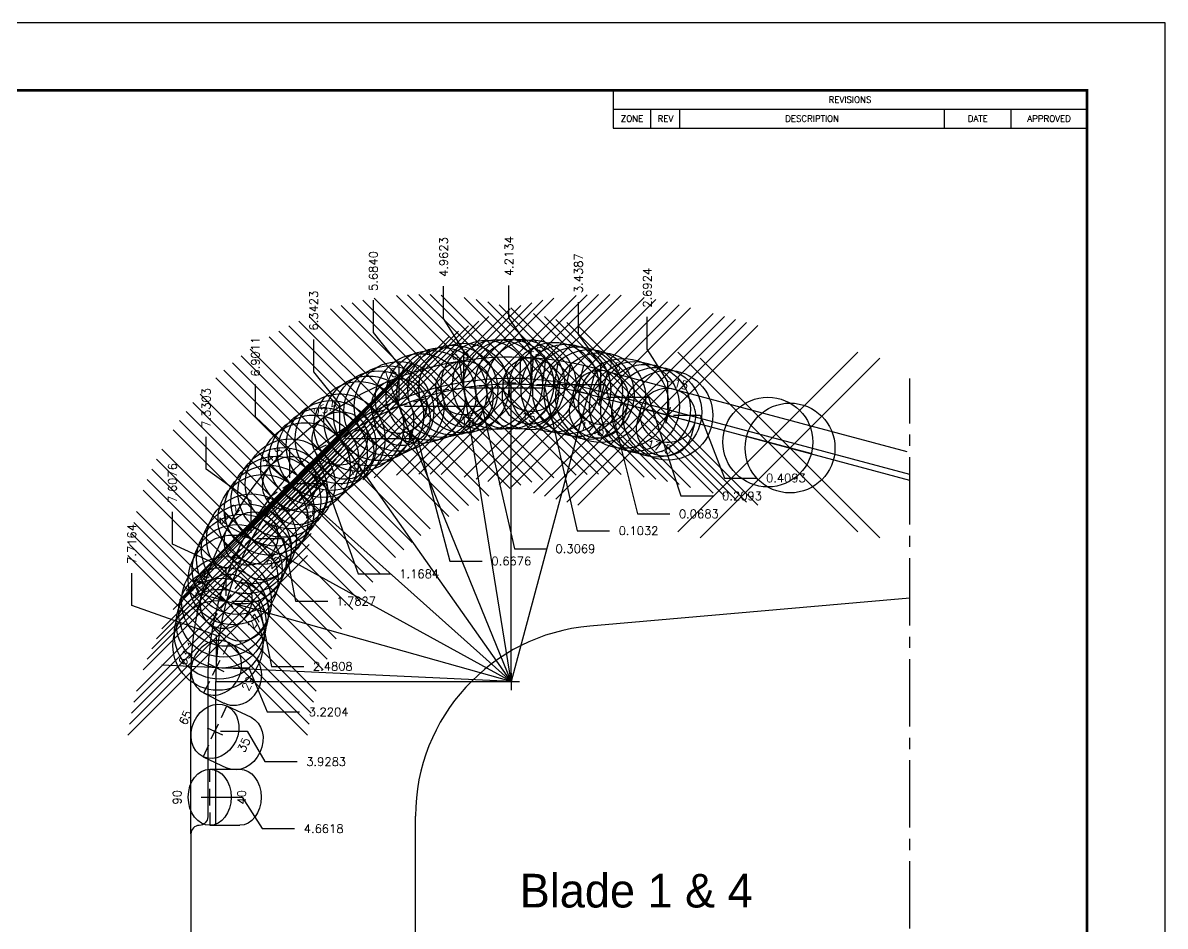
# Model space of a CAD drawing. Header units: inches. Extents: x -3 to 80.6, y -1.2 to 56.3.
# Drawn here: x 67.91 to 80.62, y 24.37 to 34.43 of the extents above; entities that cross this region are included whole.
import ezdxf
from ezdxf.enums import TextEntityAlignment as Align
from ezdxf.lldxf.tags import DXFTag

# ---------------------------------------------------------------- set-up
doc = ezdxf.new("R2010")
doc.units = ezdxf.units.IN
doc.header["$MEASUREMENT"] = 0
doc.header["$PDMODE"] = 35
doc.linetypes.add('CENTER2', pattern=[1.125, 0.75, -0.125, 0.125, -0.125])
doc.layers.get('Defpoints').update_dxf_attribs({"color": 10})
doc.layers.add('Blade_6', color=190, linetype='Continuous', true_color=0x7f00ff)
for name, color, linetype in [('CLine', 5, 'CENTER2'), ('Dims', 4, 'Continuous'), ('Title Block', 7, 'Continuous')]:
    doc.layers.add(name, color=color, linetype=linetype)
doc.styles.add('RomanD', font='romand.shx')
doc.styles.add('RomanS', font='romans')
tags = doc.linetypes.add('HIDDEN2', pattern=[0.1875, 0.125, -0.0625]).pattern_tags.tags
tags[6:7] = [DXFTag(74, 4), DXFTag(75, 0), DXFTag(340, '0'), DXFTag(46, 0.0), DXFTag(50, 0.0), DXFTag(44, 0.0), DXFTag(45, 0.0)]
tags[4:5] = [DXFTag(74, 4), DXFTag(75, 0), DXFTag(340, '0'), DXFTag(46, 0.0), DXFTag(50, 0.0), DXFTag(44, 0.0), DXFTag(45, 0.0)]
doc.dimstyles.get("Standard").update_dxf_attribs({"dimtxt": 0.094, "dimasz": 0.18, "dimexe": 0.094, "dimexo": 0.0625, "dimgap": 0.09, "dimtad": 0, "dimtih": 1, "dimtoh": 1, "dimdec": 4, "dimzin": 0, "dimdsep": 46, "dimtxsty": 'RomanS', "dimcen": 0.09, "dimadec": 3, "dimazin": 0, "dimtfac": 1, "dimtdec": 4, "dimtofl": 0, "dimtmove": 0, "dimatfit": 3, "dimfxl": 1, "dimtolj": 1, "dimtzin": 0, "dimarcsym": 0})

# ---------------------------------------------------------------- blocks, each defined once
blk = doc.blocks.new('COT_Dblock')
at = {"layer": 'Defpoints'}
blk.add_point((33.812, 21.812), dxfattribs=at)
at = {"layer": 'Title Block'}
for p, q in [((27.857, 21.25), (27.857, 20.828)), ((27.857, 21.039), (33.13, 21.039)), ((28.278, 20.828), (28.278, 21.039)), ((28.599, 20.828), (28.599, 21.039)), ((31.544, 20.828), (31.544, 21.039)), ((32.286, 20.828), (32.286, 21.039)), ((27.857, 20.828), (33.13, 20.828))]:
    blk.add_line(p, q, dxfattribs=at)
at = {"layer": 'Title Block', "color": 8}
blk.add_lwpolyline([(0, 0), (34, 0), (34, 22), (0, 22)], close=True, dxfattribs=at)
at = {"layer": 'Title Block', "const_width": 0.03}
blk.add_lwpolyline([(33.13, 21.25), (0.87, 21.25), (0.87, 0.75), (33.13, 0.75)], close=True, dxfattribs=at)
at = {"layer": 'Title Block', "style": 'RomanS'}
for s, height, p in [('REVISIONS', 0.0703, (30.493, 21.145)), ('ZONE', 0.0703, (28.067, 20.934)), ('REV', 0.0703, (28.439, 20.934)), ('DESCRIPTION', 0.07031, (30.071, 20.934)), ('DATE', 0.0703, (31.915, 20.934)), ('APPROVED', 0.0703, (32.708, 20.934))]:
    blk.add_text(s, height=height, dxfattribs=at).set_placement(p, align=Align.MIDDLE_CENTER)
at = {"layer": 'Title Block', "color": 1, "style": 'RomanS', "flags": 8}
for tag, p in [('FNAME', (0.62, 3.75)), ('REVDATE', (0.62, 2.25)), ('USER', (0.62, 0.75))]:
    blk.add_attdef(tag, text='', height=0.047, rotation=90, dxfattribs=at).set_placement(p, align=Align.BOTTOM_LEFT)
at = {"layer": 'Title Block', "color": 3, "style": 'RomanS', "flags": 8}
blk.add_attdef('DRAWN', text='', height=0.11, dxfattribs=at).set_placement((28.7, 1.984), align=Align.MIDDLE_CENTER)
for tag, p in [('DDATE', (28.356, 1.672)), ('CHECK', (28.356, 1.406)), ('MATRL', (28.356, 1.149)), ('PDATE', (28.356, 0.883)), ('SCALE', (29.896, 0.855)), ('SHEET', (32.005, 0.855))]:
    blk.add_attdef(tag, text='', height=0.094, dxfattribs=at).set_placement(p, align=Align.MIDDLE_LEFT)
at = {"layer": 'Title Block', "color": 3, "style": 'RomanD', "width": 0.9, "flags": 8}
for tag, height, p in [('TITL1', 0.125, (31.337, 1.684)), ('TITL2', 0.094, (31.337, 1.514)), ('TITL3', 0.094, (31.337, 1.374))]:
    blk.add_attdef(tag, text='', height=height, dxfattribs=at).set_placement(p, align=Align.MIDDLE_CENTER)
at = {"layer": 'Title Block', "color": 3, "style": 'RomanS', "flags": 8}
for tag, p in [('FSCM#', (30.337, 1.121)), ('DWG#', (31.81, 1.121)), ('REV#', (32.97, 1.121))]:
    blk.add_attdef(tag, text='', height=0.094, dxfattribs=at).set_placement(p, align=Align.TOP_CENTER)
blk = doc.blocks.new('CMark')
at = {"layer": 'CLine'}
for p, q in [((-0.094, 0), (0.094, 0)), ((0, 0.094), (0, -0.094))]:
    blk.add_line(p, q, dxfattribs=at)
blk = doc.blocks.new('1613@17.5')
for p, q in [((-0.17, 0), (-0.312, 0)), ((0.171, 0), (0.312, 0))]:
    blk.add_line(p, q)
at = {"color": 8, "linetype": 'HIDDEN2', "ltscale": 0.5}
blk.add_line((-0.312, 0), (-0.312, -0.159), dxfattribs=at)
at = {"color": 8, "linetype": 'HIDDEN2', "ltscale": 0.5, "flags": 128}
blk.add_lwpolyline([(0.312, 0), (0.312, -0.159)], dxfattribs=at)
at = {"extrusion": (0, 0, -1)}
blk.add_ellipse((0, 0), major_axis=(-0.312, 0), ratio=0.953717, start_param=-3.141592653589793, end_param=3.141592653589793, dxfattribs=at)
at = {"color": 8, "linetype": 'HIDDEN2', "ltscale": 0.5}
blk.add_ellipse((0, -0.159), major_axis=(0.312, 0), ratio=0.953717, start_param=3.141593, end_param=6.283185, dxfattribs=at)
blk.add_blockref('CMark', (0, 0))
at = {"style": 'RomanS'}
blk.add_text('17.5', height=0.094, dxfattribs=at).set_placement((0, -0.364), align=Align.MIDDLE_CENTER)
blk.add_attdef('ANG', text='', height=0.094, dxfattribs=at).set_placement((0, 0.298), align=Align.BOTTOM_CENTER)
blk = doc.blocks.new('1613@15')
for p, q in [((-0.17, 0), (-0.312, 0)), ((0.171, 0), (0.312, 0))]:
    blk.add_line(p, q)
at = {"color": 8, "linetype": 'HIDDEN2', "ltscale": 0.5}
blk.add_line((-0.312, 0), (-0.312, -0.135), dxfattribs=at)
at = {"color": 8, "linetype": 'HIDDEN2', "ltscale": 0.5, "flags": 128}
blk.add_lwpolyline([(0.312, 0), (0.312, -0.135)], dxfattribs=at)
blk.add_ellipse((0, 0), major_axis=(-0.312, 0), ratio=0.965926, start_param=-3.141592653589793, end_param=3.141592653589793)
at = {"color": 8, "linetype": 'HIDDEN2', "ltscale": 0.5}
blk.add_ellipse((0, -0.135), major_axis=(-0.312, 0), ratio=0.965926, start_param=0, end_param=3.141593, dxfattribs=at)
blk.add_blockref('CMark', (0, 0))
at = {"style": 'RomanS'}
blk.add_text('15', height=0.094, dxfattribs=at).set_placement((0, -0.364), align=Align.MIDDLE_CENTER)
blk.add_attdef('ANG', text='', height=0.094, dxfattribs=at).set_placement((0, 0.298), align=Align.BOTTOM_CENTER)
blk = doc.blocks.new('1613@16')
for p, q in [((-0.17, 0), (-0.312, 0)), ((0.171, 0), (0.312, 0))]:
    blk.add_line(p, q)
at = {"color": 8, "linetype": 'HIDDEN2', "ltscale": 0.5}
blk.add_line((-0.312, 0), (-0.312, -0.143), dxfattribs=at)
at = {"color": 8, "linetype": 'HIDDEN2', "ltscale": 0.5, "flags": 128}
blk.add_lwpolyline([(0.312, 0), (0.312, -0.143)], dxfattribs=at)
at = {"extrusion": (0, 0, -1)}
blk.add_ellipse((0, 0), major_axis=(-0.312, 0), ratio=0.961248, start_param=-3.141592653589793, end_param=3.141592653589793, dxfattribs=at)
at = {"color": 8, "linetype": 'HIDDEN2', "ltscale": 0.5}
blk.add_ellipse((0, -0.143), major_axis=(0.312, 0), ratio=0.953717, start_param=3.141593, end_param=6.283185, dxfattribs=at)
blk.add_blockref('CMark', (0, 0))
at = {"style": 'RomanS'}
blk.add_text('16', height=0.094, dxfattribs=at).set_placement((0, -0.364), align=Align.MIDDLE_CENTER)
blk.add_attdef('ANG', text='', height=0.094, dxfattribs=at).set_placement((0, 0.298), align=Align.BOTTOM_CENTER)
blk = doc.blocks.new('1613@19')
for p, q in [((-0.17, 0), (-0.313, 0)), ((0.171, 0), (0.312, 0))]:
    blk.add_line(p, q)
at = {"color": 8, "linetype": 'HIDDEN2', "ltscale": 0.5}
blk.add_line((-0.313, 0), (-0.313, -0.169), dxfattribs=at)
at = {"color": 8, "linetype": 'HIDDEN2', "ltscale": 0.5, "flags": 128}
blk.add_lwpolyline([(0.312, 0), (0.312, -0.169)], dxfattribs=at)
at = {"extrusion": (0, 0, -1)}
blk.add_ellipse((0, 0), major_axis=(-0.312, 0), ratio=0.945519, start_param=3.141593, end_param=9.424778, dxfattribs=at)
at = {"color": 8, "linetype": 'HIDDEN2', "ltscale": 0.5}
blk.add_ellipse((0, -0.169), major_axis=(0.312, 0), ratio=0.945519, start_param=3.141593, end_param=6.283185, dxfattribs=at)
blk.add_blockref('CMark', (0, 0))
at = {"style": 'RomanS'}
blk.add_text('19', height=0.094, dxfattribs=at).set_placement((0, -0.379), align=Align.MIDDLE_CENTER)
blk.add_attdef('ANG', text='', height=0.094, dxfattribs=at).set_placement((0, 0.298), align=Align.BOTTOM_CENTER)
blk = doc.blocks.new('1613@22')
for p, q in [((-0.17, 0), (-0.313, 0)), ((0.171, 0), (0.312, 0))]:
    blk.add_line(p, q)
at = {"color": 8, "linetype": 'HIDDEN2', "ltscale": 0.5}
blk.add_line((-0.313, 0), (-0.313, -0.195), dxfattribs=at)
at = {"color": 8, "linetype": 'HIDDEN2', "ltscale": 0.5, "flags": 128}
blk.add_lwpolyline([(0.312, 0), (0.312, -0.195)], dxfattribs=at)
blk.add_ellipse((0, 0), major_axis=(-0.312, 0), ratio=0.927168, start_param=3.141593, end_param=9.424778)
at = {"color": 8, "linetype": 'HIDDEN2', "ltscale": 0.5}
blk.add_ellipse((0, -0.195), major_axis=(-0.312, 0), ratio=0.927168, start_param=0, end_param=3.141593, dxfattribs=at)
blk.add_blockref('CMark', (0, 0))
at = {"style": 'RomanS'}
blk.add_text('22', height=0.094, dxfattribs=at).set_placement((0.003, -0.376), align=Align.MIDDLE_CENTER)
blk.add_attdef('ANG', text='', height=0.094, dxfattribs=at).set_placement((0, 0.287), align=Align.BOTTOM_CENTER)
blk = doc.blocks.new('1613@25')
for p, q in [((-0.17, 0), (-0.312, 0)), ((0.171, 0), (0.312, 0))]:
    blk.add_line(p, q)
at = {"color": 8, "linetype": 'HIDDEN2', "ltscale": 0.5}
blk.add_line((-0.312, 0), (-0.312, -0.22), dxfattribs=at)
at = {"color": 8, "linetype": 'HIDDEN2', "ltscale": 0.5, "flags": 128}
blk.add_lwpolyline([(0.312, 0), (0.312, -0.22)], dxfattribs=at)
blk.add_ellipse((0, 0), major_axis=(-0.312, 0), ratio=0.906308, start_param=-3.141592653589793, end_param=3.141592653589793)
at = {"color": 8, "linetype": 'HIDDEN2', "ltscale": 0.5}
blk.add_ellipse((0, -0.22), major_axis=(-0.312, 0), ratio=0.906308, start_param=0, end_param=3.141593, dxfattribs=at)
blk.add_blockref('CMark', (0, 0))
at = {"style": 'RomanS'}
blk.add_text('25', height=0.094, dxfattribs=at).set_placement((0, -0.356), align=Align.MIDDLE_CENTER)
blk.add_attdef('ANG', text='', height=0.094, dxfattribs=at).set_placement((0, 0.287), align=Align.BOTTOM_CENTER)
blk = doc.blocks.new('1613@27')
for p, q in [((-0.17, 0), (-0.313, 0)), ((0.171, 0), (0.312, 0))]:
    blk.add_line(p, q)
at = {"color": 8, "linetype": 'HIDDEN2', "ltscale": 0.5}
blk.add_line((-0.313, 0), (-0.313, -0.236), dxfattribs=at)
at = {"color": 8, "linetype": 'HIDDEN2', "ltscale": 0.5, "flags": 128}
blk.add_lwpolyline([(0.312, 0), (0.312, -0.236)], dxfattribs=at)
blk.add_ellipse((0, 0), major_axis=(-0.312, 0), ratio=0.891008, start_param=3.141593, end_param=9.424778)
at = {"color": 8, "linetype": 'HIDDEN2', "ltscale": 0.5}
blk.add_ellipse((0, -0.236), major_axis=(-0.312, 0), ratio=0.891008, start_param=0, end_param=3.141593, dxfattribs=at)
blk.add_blockref('CMark', (0, 0))
at = {"style": 'RomanS'}
blk.add_text('27', height=0.094, dxfattribs=at).set_placement((0.003, -0.384), align=Align.MIDDLE_CENTER)
blk.add_attdef('ANG', text='', height=0.094, dxfattribs=at).set_placement((0, 0.287), align=Align.BOTTOM_CENTER)
blk = doc.blocks.new('*D216')
at = {"layer": 'Defpoints', "color": 0, "transparency": 16777216}
for p in [(74.858, 31.151), (77.779, 30.466), (75.086, 30.057)]:
    blk.add_point(p, dxfattribs=at)
at = {"layer": 'Dims', "color": 0, "lineweight": -2, "transparency": 16777216}
for p, q in [((74.858, 30.791), (74.858, 31.151)), ((75.086, 30.431), (74.858, 30.791)), ((75.086, 30.119), (75.086, 30.431))]:
    blk.add_line(p, q, dxfattribs=at)
at = {"layer": 'Dims', "color": 0, "transparency": 16777216, "insert": (74.858, 31.476), "char_height": 0.094, "attachment_point": 5, "rotation": 90, "style": 'RomanS'}
blk.add_mtext('\\A1;2.6924', dxfattribs=at)
blk = doc.blocks.new('*D217')
at = {"layer": 'Defpoints', "color": 0, "transparency": 16777216}
for p in [(74.092, 31.315), (77.779, 30.466), (74.34, 30.257)]:
    blk.add_point(p, dxfattribs=at)
at = {"layer": 'Dims', "color": 0, "lineweight": -2, "transparency": 16777216}
for p, q in [((74.092, 30.955), (74.092, 31.315)), ((74.34, 30.617), (74.092, 30.955)), ((74.34, 30.319), (74.34, 30.617))]:
    blk.add_line(p, q, dxfattribs=at)
at = {"layer": 'Dims', "color": 0, "transparency": 16777216, "insert": (74.092, 31.638), "char_height": 0.094, "attachment_point": 5, "rotation": 90, "style": 'RomanS'}
blk.add_mtext('\\A1;3.4387', dxfattribs=at)
blk = doc.blocks.new('*D218')
at = {"layer": 'Defpoints', "color": 0, "transparency": 16777216}
for p in [(73.318, 31.503), (73.565, 30.398), (77.779, 30.466)]:
    blk.add_point(p, dxfattribs=at)
at = {"layer": 'Dims', "color": 0, "lineweight": -2, "transparency": 16777216}
for p, q in [((73.318, 31.143), (73.318, 31.503)), ((73.565, 30.783), (73.318, 31.143)), ((73.565, 30.46), (73.565, 30.783))]:
    blk.add_line(p, q, dxfattribs=at)
at = {"layer": 'Dims', "color": 0, "transparency": 16777216, "insert": (73.318, 31.828), "char_height": 0.094, "attachment_point": 5, "rotation": 90, "style": 'RomanS'}
blk.add_mtext('\\A1;4.2134', dxfattribs=at)
blk = doc.blocks.new('*D219')
at = {"layer": 'Defpoints', "color": 0, "transparency": 16777216}
for p in [(72.591, 31.495), (77.779, 30.466), (72.816, 30.363)]:
    blk.add_point(p, dxfattribs=at)
at = {"layer": 'Dims', "color": 0, "lineweight": -2, "transparency": 16777216}
for p, q in [((72.591, 31.135), (72.591, 31.495)), ((72.816, 30.775), (72.591, 31.135)), ((72.816, 30.425), (72.816, 30.775))]:
    blk.add_line(p, q, dxfattribs=at)
at = {"layer": 'Dims', "color": 0, "transparency": 16777216, "insert": (72.591, 31.818), "char_height": 0.094, "attachment_point": 5, "rotation": 90, "style": 'RomanS'}
blk.add_mtext('\\A1;4.9623', dxfattribs=at)
blk = doc.blocks.new('*D220')
at = {"layer": 'Defpoints', "color": 0, "transparency": 16777216}
for p in [(71.809, 31.339), (77.779, 30.466), (72.095, 30.159)]:
    blk.add_point(p, dxfattribs=at)
at = {"layer": 'Dims', "color": 0, "lineweight": -2, "transparency": 16777216}
for p, q in [((71.809, 30.979), (71.809, 31.339)), ((72.095, 30.619), (71.809, 30.979)), ((72.095, 30.221), (72.095, 30.619))]:
    blk.add_line(p, q, dxfattribs=at)
at = {"layer": 'Dims', "color": 0, "transparency": 16777216, "insert": (71.809, 31.662), "char_height": 0.094, "attachment_point": 5, "rotation": 90, "style": 'RomanS'}
blk.add_mtext('\\A1;5.6840', dxfattribs=at)
blk = doc.blocks.new('*D221')
at = {"layer": 'Defpoints', "color": 0, "transparency": 16777216}
for p in [(71.145, 30.901), (77.779, 30.466), (71.436, 29.798)]:
    blk.add_point(p, dxfattribs=at)
at = {"layer": 'Dims', "color": 0, "lineweight": -2, "transparency": 16777216}
for p, q in [((71.145, 30.541), (71.145, 30.901)), ((71.436, 30.181), (71.145, 30.541)), ((71.436, 29.861), (71.436, 30.181))]:
    blk.add_line(p, q, dxfattribs=at)
at = {"layer": 'Dims', "color": 0, "transparency": 16777216, "insert": (71.145, 31.222), "char_height": 0.094, "attachment_point": 5, "rotation": 90, "style": 'RomanS'}
blk.add_mtext('\\A1;6.3423', dxfattribs=at)
blk = doc.blocks.new('*D222')
at = {"layer": 'Defpoints', "color": 0, "transparency": 16777216}
for p in [(70.496, 30.401), (77.779, 30.466), (70.878, 29.297)]:
    blk.add_point(p, dxfattribs=at)
at = {"layer": 'Dims', "color": 0, "lineweight": -2, "transparency": 16777216}
for p, q in [((70.496, 30.041), (70.496, 30.401)), ((70.878, 29.681), (70.496, 30.041)), ((70.878, 29.36), (70.878, 29.681))]:
    blk.add_line(p, q, dxfattribs=at)
at = {"layer": 'Dims', "color": 0, "transparency": 16777216, "insert": (70.496, 30.709), "char_height": 0.094, "attachment_point": 5, "rotation": 90, "style": 'RomanS'}
blk.add_mtext('\\A1;6.9011', dxfattribs=at)
blk = doc.blocks.new('*D223')
at = {"layer": 'Defpoints', "color": 0, "transparency": 16777216}
for p in [(77.779, 30.466), (69.949, 29.815), (70.448, 28.683)]:
    blk.add_point(p, dxfattribs=at)
at = {"layer": 'Dims', "color": 0, "lineweight": -2, "transparency": 16777216}
for p, q in [((69.949, 29.455), (69.949, 29.815)), ((70.448, 29.095), (69.949, 29.455)), ((70.448, 28.746), (70.448, 29.095))]:
    blk.add_line(p, q, dxfattribs=at)
at = {"layer": 'Dims', "color": 0, "transparency": 16777216, "insert": (69.949, 30.138), "char_height": 0.094, "attachment_point": 5, "rotation": 90, "style": 'RomanS'}
blk.add_mtext('\\A1;7.3303', dxfattribs=at)
blk = doc.blocks.new('*D224')
at = {"layer": 'Defpoints', "color": 0, "transparency": 16777216}
for p in [(77.779, 30.466), (69.574, 28.98), (70.171, 27.985)]:
    blk.add_point(p, dxfattribs=at)
at = {"layer": 'Dims', "color": 0, "lineweight": -2, "transparency": 16777216}
for p, q in [((69.574, 28.62), (69.574, 28.98)), ((70.171, 28.345), (69.574, 28.62)), ((70.171, 28.048), (70.171, 28.345))]:
    blk.add_line(p, q, dxfattribs=at)
at = {"layer": 'Dims', "color": 0, "transparency": 16777216, "insert": (69.574, 29.302), "char_height": 0.094, "attachment_point": 5, "rotation": 90, "style": 'RomanS'}
blk.add_mtext('\\A1;7.6076', dxfattribs=at)
blk = doc.blocks.new('*D225')
at = {"layer": 'Defpoints', "color": 0, "transparency": 16777216}
for p in [(77.779, 30.466), (70.171, 27.985), (71.035, 27.261)]:
    blk.add_point(p, dxfattribs=at)
at = {"layer": 'Dims', "color": 0, "lineweight": -2, "transparency": 16777216}
for p, q in [((70.234, 27.985), (70.531, 27.985)), ((70.531, 27.985), (70.675, 27.261)), ((70.675, 27.261), (71.035, 27.261))]:
    blk.add_line(p, q, dxfattribs=at)
at = {"layer": 'Dims', "color": 0, "transparency": 16777216, "insert": (71.358, 27.261), "char_height": 0.094, "attachment_point": 5, "style": 'RomanS'}
blk.add_mtext('\\A1;2.4808', dxfattribs=at)
blk = doc.blocks.new('*D226')
at = {"layer": 'Defpoints', "color": 0, "transparency": 16777216}
for p in [(77.779, 30.466), (70.448, 28.683), (71.301, 27.987)]:
    blk.add_point(p, dxfattribs=at)
at = {"layer": 'Dims', "color": 0, "lineweight": -2, "transparency": 16777216}
for p, q in [((70.511, 28.683), (70.808, 28.683)), ((70.808, 28.683), (70.941, 27.987)), ((70.941, 27.987), (71.301, 27.987))]:
    blk.add_line(p, q, dxfattribs=at)
at = {"layer": 'Dims', "color": 0, "transparency": 16777216, "insert": (71.617, 27.987), "char_height": 0.094, "attachment_point": 5, "style": 'RomanS'}
blk.add_mtext('\\A1;1.7827', dxfattribs=at)
blk = doc.blocks.new('*D227')
at = {"layer": 'Defpoints', "color": 0, "transparency": 16777216}
for p in [(77.779, 30.466), (70.878, 29.297), (72.001, 28.291)]:
    blk.add_point(p, dxfattribs=at)
at = {"layer": 'Dims', "color": 0, "lineweight": -2, "transparency": 16777216}
for p, q in [((70.94, 29.297), (71.281, 29.297)), ((71.281, 29.297), (71.641, 28.291)), ((71.641, 28.291), (72.001, 28.291))]:
    blk.add_line(p, q, dxfattribs=at)
at = {"layer": 'Dims', "color": 0, "transparency": 16777216, "insert": (72.319, 28.291), "char_height": 0.094, "attachment_point": 5, "style": 'RomanS'}
blk.add_mtext('\\A1;1.1684', dxfattribs=at)
blk = doc.blocks.new('*D228')
at = {"layer": 'Defpoints', "color": 0, "transparency": 16777216}
for p in [(77.779, 30.466), (71.436, 29.798), (73.021, 28.434)]:
    blk.add_point(p, dxfattribs=at)
at = {"layer": 'Dims', "color": 0, "lineweight": -2, "transparency": 16777216}
for p, q in [((71.499, 29.798), (72.301, 29.798)), ((72.301, 29.798), (72.661, 28.434)), ((72.661, 28.434), (73.021, 28.434))]:
    blk.add_line(p, q, dxfattribs=at)
at = {"layer": 'Dims', "color": 0, "transparency": 16777216, "insert": (73.344, 28.434), "char_height": 0.094, "attachment_point": 5, "style": 'RomanS'}
blk.add_mtext('\\A1;0.6676', dxfattribs=at)
blk = doc.blocks.new('*D229')
at = {"layer": 'Defpoints', "color": 0, "transparency": 16777216}
for p in [(77.779, 30.466), (72.095, 30.159), (73.738, 28.57)]:
    blk.add_point(p, dxfattribs=at)
at = {"layer": 'Dims', "color": 0, "lineweight": -2, "transparency": 16777216}
for p, q in [((72.157, 30.159), (73.018, 30.159)), ((73.018, 30.159), (73.378, 28.57)), ((73.378, 28.57), (73.738, 28.57))]:
    blk.add_line(p, q, dxfattribs=at)
at = {"layer": 'Dims', "color": 0, "transparency": 16777216, "insert": (74.058, 28.57), "char_height": 0.094, "attachment_point": 5, "style": 'RomanS'}
blk.add_mtext('\\A1;0.3069', dxfattribs=at)
blk = doc.blocks.new('*D230')
at = {"layer": 'Defpoints', "color": 0, "transparency": 16777216}
for p in [(77.779, 30.466), (72.816, 30.363), (74.437, 28.771)]:
    blk.add_point(p, dxfattribs=at)
at = {"layer": 'Dims', "color": 0, "lineweight": -2, "transparency": 16777216}
for p, q in [((72.879, 30.363), (73.717, 30.363)), ((73.717, 30.363), (74.077, 28.771)), ((74.077, 28.771), (74.437, 28.771))]:
    blk.add_line(p, q, dxfattribs=at)
at = {"layer": 'Dims', "color": 0, "transparency": 16777216, "insert": (74.76, 28.771), "char_height": 0.094, "attachment_point": 5, "style": 'RomanS'}
blk.add_mtext('\\A1;0.1032', dxfattribs=at)
blk = doc.blocks.new('*D231')
at = {"layer": 'Defpoints', "color": 0, "transparency": 16777216}
for p in [(73.565, 30.398), (77.779, 30.466), (75.109, 28.959)]:
    blk.add_point(p, dxfattribs=at)
at = {"layer": 'Dims', "color": 0, "lineweight": -2, "transparency": 16777216}
for p, q in [((73.628, 30.398), (74.389, 30.398)), ((74.389, 30.398), (74.749, 28.959)), ((74.749, 28.959), (75.109, 28.959))]:
    blk.add_line(p, q, dxfattribs=at)
at = {"layer": 'Dims', "color": 0, "transparency": 16777216, "insert": (75.431, 28.959), "char_height": 0.094, "attachment_point": 5, "style": 'RomanS'}
blk.add_mtext('\\A1;0.0683', dxfattribs=at)
blk = doc.blocks.new('*D232')
at = {"layer": 'Defpoints', "color": 0, "transparency": 16777216}
for p in [(77.779, 30.466), (74.34, 30.257), (75.59, 29.159)]:
    blk.add_point(p, dxfattribs=at)
at = {"layer": 'Dims', "color": 0, "lineweight": -2, "transparency": 16777216}
for p, q in [((74.403, 30.257), (74.87, 30.257)), ((74.87, 30.257), (75.23, 29.159)), ((75.23, 29.159), (75.59, 29.159))]:
    blk.add_line(p, q, dxfattribs=at)
at = {"layer": 'Dims', "color": 0, "transparency": 16777216, "insert": (75.912, 29.159), "char_height": 0.094, "attachment_point": 5, "style": 'RomanS'}
blk.add_mtext('\\A1;0.2093', dxfattribs=at)
blk = doc.blocks.new('*D233')
at = {"layer": 'Defpoints', "color": 0, "transparency": 16777216}
for p in [(77.779, 30.466), (75.086, 30.057), (76.077, 29.358)]:
    blk.add_point(p, dxfattribs=at)
at = {"layer": 'Dims', "color": 0, "lineweight": -2, "transparency": 16777216}
for p, q in [((75.149, 30.057), (75.446, 30.057)), ((75.446, 30.057), (75.717, 29.358)), ((75.717, 29.358), (76.077, 29.358))]:
    blk.add_line(p, q, dxfattribs=at)
at = {"layer": 'Dims', "color": 0, "transparency": 16777216, "insert": (76.4, 29.358), "char_height": 0.094, "attachment_point": 5, "style": 'RomanS'}
blk.add_mtext('\\A1;0.4093', dxfattribs=at)
blk = doc.blocks.new('1613@29')
for p, q in [((-0.17, 0), (-0.313, 0)), ((0.171, 0), (0.312, 0))]:
    blk.add_line(p, q)
at = {"color": 8, "linetype": 'HIDDEN2', "ltscale": 0.5}
blk.add_line((-0.313, 0), (-0.313, -0.252), dxfattribs=at)
at = {"color": 8, "linetype": 'HIDDEN2', "ltscale": 0.5, "flags": 128}
blk.add_lwpolyline([(0.312, 0), (0.312, -0.252)], dxfattribs=at)
blk.add_ellipse((0, 0), major_axis=(-0.312, 0), ratio=0.874624, start_param=3.141593, end_param=9.424778)
at = {"color": 8, "linetype": 'HIDDEN2', "ltscale": 0.5}
blk.add_ellipse((0, -0.252), major_axis=(-0.312, 0), ratio=0.874624, start_param=0, end_param=3.141593, dxfattribs=at)
blk.add_blockref('CMark', (0, 0))
at = {"style": 'RomanS'}
blk.add_text('29', height=0.094, dxfattribs=at).set_placement((0.006, -0.395), align=Align.MIDDLE_CENTER)
blk.add_attdef('ANG', text='', height=0.094, dxfattribs=at).set_placement((0, 0.287), align=Align.BOTTOM_CENTER)
blk = doc.blocks.new('*D248')
at = {"layer": 'Blade_6', "color": 0, "lineweight": -2, "transparency": 16777216}
for p, q in [((69.121, 27.938), (69.121, 28.298)), ((70.062, 27.605), (69.121, 27.938)), ((70.062, 27.308), (70.062, 27.605))]:
    blk.add_line(p, q, dxfattribs=at)
at = {"layer": 'Defpoints', "color": 0, "transparency": 16777216}
for p in [(77.779, 30.466), (69.121, 28.298), (70.062, 27.245)]:
    blk.add_point(p, dxfattribs=at)
at = {"layer": 'Blade_6', "color": 0, "transparency": 16777216, "insert": (69.121, 28.623), "char_height": 0.094, "attachment_point": 5, "rotation": 90, "style": 'RomanS'}
blk.add_mtext('\\A1;7.7164', dxfattribs=at)
blk = doc.blocks.new('*D249')
at = {"layer": 'Blade_6', "color": 0, "lineweight": -2, "transparency": 16777216}
for p, q in [((70.125, 27.245), (70.422, 27.245)), ((70.422, 27.245), (70.626, 26.754)), ((70.626, 26.754), (70.986, 26.754))]:
    blk.add_line(p, q, dxfattribs=at)
at = {"layer": 'Defpoints', "color": 0, "transparency": 16777216}
for p in [(77.779, 30.466), (70.062, 27.245), (70.986, 26.754)]:
    blk.add_point(p, dxfattribs=at)
at = {"layer": 'Blade_6', "color": 0, "transparency": 16777216, "insert": (71.311, 26.754), "char_height": 0.094, "attachment_point": 5, "style": 'RomanS'}
blk.add_mtext('\\A1;3.2204', dxfattribs=at)
blk = doc.blocks.new('*D265')
at = {"layer": 'Blade_6', "color": 0, "lineweight": -2, "transparency": 16777216}
for p, q in [((70.108, 26.538), (70.406, 26.538)), ((70.406, 26.538), (70.601, 26.2)), ((70.601, 26.2), (70.961, 26.2))]:
    blk.add_line(p, q, dxfattribs=at)
at = {"layer": 'Defpoints', "color": 0, "transparency": 16777216}
for p in [(77.779, 30.466), (70.046, 26.538), (70.961, 26.2)]:
    blk.add_point(p, dxfattribs=at)
at = {"layer": 'Blade_6', "color": 0, "transparency": 16777216, "insert": (71.284, 26.2), "char_height": 0.094, "attachment_point": 5, "style": 'RomanS'}
blk.add_mtext('\\A1;3.9283', dxfattribs=at)
blk = doc.blocks.new('*D266')
at = {"layer": 'Blade_6', "color": 0, "lineweight": -2, "transparency": 16777216}
for p, q in [((70.051, 25.804), (70.348, 25.804)), ((70.348, 25.804), (70.573, 25.454)), ((70.573, 25.454), (70.933, 25.454))]:
    blk.add_line(p, q, dxfattribs=at)
at = {"layer": 'Defpoints', "color": 0, "transparency": 16777216}
for p in [(77.779, 30.466), (69.988, 25.804), (70.933, 25.454)]:
    blk.add_point(p, dxfattribs=at)
at = {"layer": 'Blade_6', "color": 0, "transparency": 16777216, "insert": (71.256, 25.454), "char_height": 0.094, "attachment_point": 5, "style": 'RomanS'}
blk.add_mtext('\\A1;4.6618', dxfattribs=at)
blk = doc.blocks.new('1613@35')
for p, q in [((-0.17, 0), (-0.312, 0)), ((0.171, 0), (0.312, 0))]:
    blk.add_line(p, q)
at = {"color": 8, "linetype": 'HIDDEN2', "ltscale": 0.5}
blk.add_line((-0.312, 0), (-0.312, -0.298), dxfattribs=at)
at = {"color": 8, "linetype": 'HIDDEN2', "ltscale": 0.5, "flags": 128}
blk.add_lwpolyline([(0.312, 0), (0.312, -0.298)], dxfattribs=at)
at = {"extrusion": (0, 0, -1)}
blk.add_ellipse((0, 0), major_axis=(-0.312, 0), ratio=0.8192, start_param=3.141593, end_param=9.424778, dxfattribs=at)
at = {"color": 8, "linetype": 'HIDDEN2', "ltscale": 0.5, "extrusion": (0, 0, -1)}
blk.add_ellipse((0, -0.298), major_axis=(-0.312, 0), ratio=0.8192, start_param=3.141593, end_param=6.283185, dxfattribs=at)
blk.add_blockref('CMark', (0, 0))
at = {"style": 'RomanS'}
blk.add_text('35', height=0.094, dxfattribs=at).set_placement((0, -0.356), align=Align.MIDDLE_CENTER)
blk.add_attdef('ANG', text='', height=0.094, dxfattribs=at).set_placement((0, 0.287), align=Align.BOTTOM_CENTER)
blk = doc.blocks.new('1613@40')
for p, q in [((-0.17, 0), (-0.312, 0)), ((0.171, 0), (0.312, 0))]:
    blk.add_line(p, q)
at = {"color": 8, "linetype": 'HIDDEN2', "ltscale": 0.5}
blk.add_line((-0.312, 0), (-0.312, -0.334), dxfattribs=at)
at = {"color": 8, "linetype": 'HIDDEN2', "ltscale": 0.5, "flags": 128}
blk.add_lwpolyline([(0.312, 0), (0.312, -0.334)], dxfattribs=at)
at = {"extrusion": (0, 0, -1)}
blk.add_ellipse((0, 0), major_axis=(-0.312, 0), ratio=0.76608, start_param=3.141593, end_param=9.424778, dxfattribs=at)
at = {"color": 8, "linetype": 'HIDDEN2', "ltscale": 0.5, "extrusion": (0, 0, -1)}
blk.add_ellipse((0, -0.334), major_axis=(-0.312, 0), ratio=0.76608, start_param=3.141593, end_param=6.283185, dxfattribs=at)
blk.add_blockref('CMark', (0, 0))
at = {"style": 'RomanS'}
blk.add_text('40', height=0.094, dxfattribs=at).set_placement((0, -0.356), align=Align.MIDDLE_CENTER)
blk.add_attdef('ANG', text='', height=0.094, dxfattribs=at).set_placement((0, 0.287), align=Align.BOTTOM_CENTER)

msp = doc.modelspace()

# ---------------------------------------------------------------- linework, layer by layer
for p, q in [((73.44013, 30.40129), (73.44937, 30.70538)), ((73.56511, 30.39537), (73.5916, 30.69822)), ((73.68976, 30.38469), (73.72677, 30.6861)), ((73.82141, 30.36821), (73.86885, 30.66774)), ((73.95228, 30.34643), (74.00905, 30.64387)), ((74.08217, 30.3194), (74.15088, 30.6138)), ((74.21087, 30.28717), (74.289, 30.57874)), ((74.33904, 30.25283), (74.41716, 30.5444)), ((75.20997, 30.02342), (74.46818, 30.22218)), ((76.69354, 29.6259), (75.95175, 29.82466)), ((72.27872, 21.04154), (72.27872, 25.59249))]:
    msp.add_line(p, q)
at = {"color": 0}
msp.add_line((77.77872, 28.02088), (74.21851, 27.7094), dxfattribs=at)
at = {"color": 1}
for points in [[(69.77872, 25.39709), (69.77872, 27.14453, -0.49314543), (74.26326, 30.58564), (77.74752, 29.65203)], [(74.4672, 30.21849), (74.19856, 30.29047, 0.03936628), (73.68976, 30.38469)]]:
    msp.add_lwpolyline(points, format="xyb", dxfattribs=at)
msp.add_lwpolyline([(77.77872, 29.39588), (74.21473, 30.35084, 0.49314543), (69.96622, 27.09084), (69.96622, 25.58459), (69.96622, 25.58459, -0.41421356), (69.87247, 25.49084, 0.41421356), (69.77872, 25.39709), (69.77872, 22.48491)], format="xyb")
msp.add_lwpolyline([(77.77872, 29.33117), (74.76902, 30.13762)], dxfattribs=at)
for start, end in [(84.017431, 97.086719), (97.086719, 110.155304), (110.155304, 123.233392), (123.233392, 136.307491), (136.307491, 149.34853), (149.34853, 162.444174), (162.444174, 180.35848)]:
    msp.add_arc((73.34674, 27.11144), 3.29118, start, end, dxfattribs=at)
at = {"color": 0}
msp.add_arc((74.40372, 25.59249), 2.125, 95, 180, dxfattribs=at)
for p in [(73.06513, 30.39055), (73.18996, 30.39888), (73.31503, 30.40247), (73.44013, 30.40129), (73.56511, 30.39537), (72.45066, 30.27828), (72.57167, 30.31005), (72.6938, 30.3372), (72.81686, 30.35968), (73.82141, 30.36821), (73.95228, 30.34643), (74.08217, 30.3194), (74.21087, 30.28717), (72.09602, 30.15571), (72.33095, 30.24194), (74.33904, 30.25283), (74.59182, 30.18905), (74.71545, 30.15592), (71.86824, 30.05183), (71.98114, 30.10594), (74.83908, 30.1228), (74.96271, 30.08967), (75.08634, 30.05654), (71.64901, 29.93094), (71.75747, 29.99347), (71.43964, 29.79376), (76.19902, 29.7584), (71.24133, 29.64108), (71.33903, 29.71931), (76.44628, 29.69215), (71.14667, 29.5592), (71.05519, 29.47378), (70.88251, 29.29306), (70.80155, 29.19803), (70.65071, 28.99911), (70.72424, 29.1), (70.58106, 28.8955), (70.45354, 28.68028), (70.39589, 28.56896), (70.34252, 28.45552), (70.24893, 28.22296), (70.29351, 28.34013), (70.17344, 27.9844), (70.14261, 27.86338), (70.11638, 27.74127), (70.09481, 27.61826), (70.07793, 27.49451)]:
    msp.add_point(p)
at = {"layer": 'Blade_6'}
for q in [(72.76858, 30.6607), (71.98159, 30.43737), (71.26618, 30.04032), (70.66103, 29.49143), (70.19785, 28.82102), (69.89885, 28.06186), (69.45561, 27.27409)]:
    msp.add_line((73.34122, 27.09084), q, dxfattribs=at)
at = {"layer": 'CLine'}
msp.add_line((77.77872, 18.71584), (77.77872, 30.46584), dxfattribs=at)
at = {"layer": 'Defpoints'}
for p, q in [((73.34122, 27.09084), (73.34122, 30.40261)), ((74.19856, 30.29047), (73.34122, 27.09084)), ((70.05562, 27.09084), (73.34122, 27.09084))]:
    msp.add_line(p, q, dxfattribs=at)
at = {"layer": 'Defpoints', "color": 1}
msp.add_line((70.05562, 25.49709), (70.05562, 27.09084), dxfattribs=at)

# ---------------------------------------------------------------- block references
msp.add_blockref('CMark', (73.34122, 27.09084))
at = {"layer": 'Blade_6'}
for name, p, rotation, values in [('1613@15', (72.81638, 30.36264), 6.599999999999999, {'ANG': '6.6'}), ('1613@15', (73.56529, 30.39751), 355, {'ANG': '-5'}), ('1613@17.5', (74.34002, 30.25652), 345, {'ANG': '-15'}), ('1613@16', (72.09468, 30.15894), 16, {'ANG': '16'}), ('1613@17.5', (75.08634, 30.05654), 345, {'ANG': '-15'}), ('1613@19', (71.43641, 29.79826), 25.4, {'ANG': '25.4'}), ('1613@22', (70.87767, 29.2974), 34.8, {'ANG': '34.8'}), ('1613@25', (70.44839, 28.68312), 44.2, {'ANG': '44.2'}), ('1613@27', (70.17114, 27.98505), 53.59999999999999, {'ANG': '53.6'}), ('1613@29', (70.06231, 27.24547), 63.10000000000001, {'ANG': '63.1'}), ('1613@35', (70.04567, 26.53755), 65, {'ANG': '65'}), ('1613@40', (69.98812, 25.80401), 90, {'ANG': '90'})]:
    msp.add_blockref(name, p, dxfattribs=dict(at, rotation=rotation)).add_auto_attribs(values)
at = {"layer": 'Title Block'}
msp.add_blockref('COT_Dblock', (46.62056, 12.4259), dxfattribs=at)

# ---------------------------------------------------------------- texts
msp.add_text('Blade 1 & 4', height=0.375).set_placement((73.43824, 24.5762))

# ---------------------------------------------------------------- dimensions: what is measured, and where the dimension line sits
at = {"layer": 'Blade_6'}
for feature_location, offset, dtype, picture, middle in [((70.06231, 27.24547), (-0.94117, 1.05238), 1, '*D248', (69.12115, 28.62286)), ((69.98812, 25.80401), (0.9449, -0.35009), 0, '*D266', (71.25579, 25.45392)), ((70.04567, 26.53755), (0.91536, -0.33739), 0, '*D265', (71.28379, 26.20017)), ((70.06231, 27.24547), (0.92418, -0.49178), 0, '*D249', (71.31149, 26.75369))]:
    dim = msp.add_ordinate_dim(feature_location=feature_location, offset=offset, dtype=dtype, origin=(77.77872, 30.46584), dimstyle='Standard', dxfattribs=at)
    dim.commit()
    dim.dimension.update_dxf_attribs({"geometry": picture, "text_midpoint": middle})
at = {"layer": 'Dims'}
for feature_location, offset, dtype, origin, picture, middle in [((73.56529, 30.39751), (-0.2472, 1.10547), 1, (77.77872, 30.46584), '*D218', (73.31809, 31.82799)), ((72.81638, 30.36264), (-0.22529, 1.13254), 1, (77.77872, 30.46584), '*D219', (72.59109, 31.81794)), ((72.09468, 30.15894), (-0.28532, 1.17998), 1, (77.77872, 30.46584), '*D220', (71.80937, 31.66169)), ((74.34002, 30.25652), (-0.24803, 1.05897), 1, (77.77872, 30.46584), '*D217', (74.09199, 31.63825)), ((75.08634, 30.05654), (-0.22826, 1.09488), 1, (77.77872, 30.46584), '*D216', (74.85808, 31.47642)), ((71.43641, 29.79826), (-0.29151, 1.10316), 1, (77.77872, 30.46584), '*D221', (71.1449, 31.22195)), ((70.877666, 29.297397), (-0.38159, 1.104023), 1, (77.77872, 30.465845), '*D222', (70.496076, 30.708515)), ((70.17114, 27.98505), (-0.59749, 0.99449), 1, (77.77872, 30.46584), '*D224', (69.57364, 29.3023)), ((70.44839, 28.68312), (-0.49952, 1.13236), 1, (77.77872, 30.46584), '*D223', (69.94887, 30.13824)), ((70.17114, 27.98505), (0.86433, -0.72427), 0, (77.77872, 30.46584), '*D225', (71.35823, 27.26078)), ((70.44839, 28.68312), (0.85286, -0.69577), 0, (77.77872, 30.46584), '*D226', (71.6173, 27.98735)), ((70.87767, 29.2974), (1.12346, -1.00626), 0, (77.77872, 30.46584), '*D227', (72.31941, 28.29114)), ((71.43641, 29.79826), (1.58496, -1.36425), 0, (77.77872, 30.46584), '*D228', (73.34413, 28.43401)), ((72.09468, 30.15894), (1.64289, -1.58889), 0, (77.77872, 30.46584), '*D229', (74.0581, 28.57005)), ((72.81638, 30.36264), (1.62072, -1.5912), 0, (77.77872, 30.46584), '*D230', (74.75987, 28.77144)), ((73.56529, 30.39751), (1.54323, -1.43819), 0, (77.77872, 30.46584), '*D231', (75.43129, 28.95932)), ((74.34002, 30.25652), (1.2496, -1.09775), 0, (77.77872, 30.46584), '*D232', (75.91239, 29.15877)), ((75.08634, 30.05654), (0.99055, -0.69839), 0, (77.77872, 30.46584), '*D233', (76.39965, 29.35815))]:
    dim = msp.add_ordinate_dim(feature_location=feature_location, offset=offset, dtype=dtype, origin=origin, dimstyle='Standard', dxfattribs=at)
    dim.commit()
    dim.dimension.update_dxf_attribs({"geometry": picture, "text_midpoint": middle})

doc.saveas('drawing.dxf')
